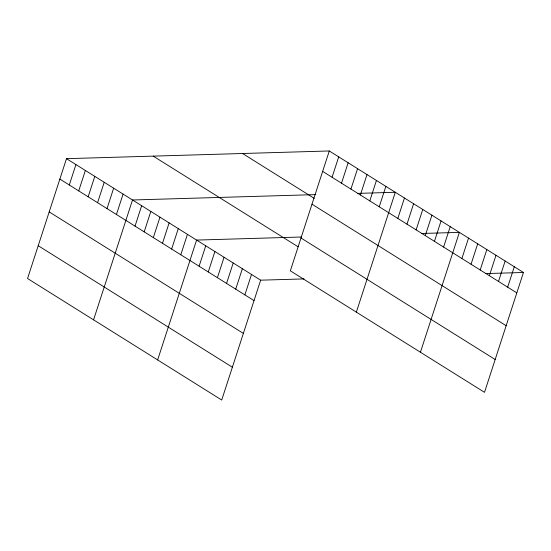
<?xml version="1.0" encoding="UTF-8"?>
<svg xmlns="http://www.w3.org/2000/svg" width="551" height="551" viewBox="0 0 551 551"><rect width="100%" height="100%" fill="white"/><g stroke="black" fill="none" stroke-linecap="round" stroke-linejoin="round"><path stroke-width="0.83" d="M329.284 150.967L290.336 270.823L484.508 392.333L523.45 272.476L329.284 150.967L66.492 158.667L27.55 278.524L221.716 400.033L260.664 280.177L304.021 278.909M69.288 184.984L75.928 164.57M78.724 190.887L85.357 170.473M88.153 196.79L94.786 176.375M97.582 202.692L104.215 182.278M107.018 208.595L113.651 188.18M116.447 214.497L123.08 194.083M93.567 319.842L132.509 199.985L315.806 194.606M135.029 226.124L141.662 205.709M144.183 231.854L150.816 211.439M153.336 237.584L159.969 217.17M162.49 243.315L169.123 222.893M171.643 249.038L178.276 228.624M180.797 254.769L187.43 234.354M157.641 359.941L196.583 240.078L301.507 237.006M199.104 266.223L205.737 245.808M208.257 271.953L214.897 251.538M217.411 277.683L224.05 257.269M226.564 283.407L233.204 262.992M235.718 289.137L242.357 268.723M244.871 294.868L251.511 274.453M332.081 177.284L338.713 156.863M341.51 183.187L348.142 162.765M350.939 189.083L357.578 168.668M360.375 194.985L367.007 174.571M369.804 200.888L376.436 180.473M379.233 206.79L385.865 186.376M356.352 312.135L395.301 192.278L357.558 193.387M397.822 218.423L404.455 198.009M406.975 224.147L413.608 203.732M416.129 229.877L422.762 209.463M425.282 235.608L431.915 215.193M434.436 241.338L441.069 220.917M443.589 247.062L450.222 226.647M420.434 352.234L459.376 232.377L421.632 233.479M461.896 258.522L468.529 238.101M471.05 264.246L477.683 243.831M480.203 269.976L486.836 249.562M489.357 275.707L495.99 255.292M498.51 281.43L505.143 261.016M507.664 287.161L514.297 266.746M485.713 273.578L523.45 272.476M322.652 171.382L516.817 292.891M242.564 153.509L314.215 198.346M311.983 204.194L506.155 325.703M300.998 238.004L495.17 359.514M153.212 156.126L298.091 246.793M66.492 158.667L260.664 280.177M59.859 179.082L254.025 300.598M49.197 211.901L243.363 333.41M38.212 245.712L232.377 367.221"/></g></svg>
